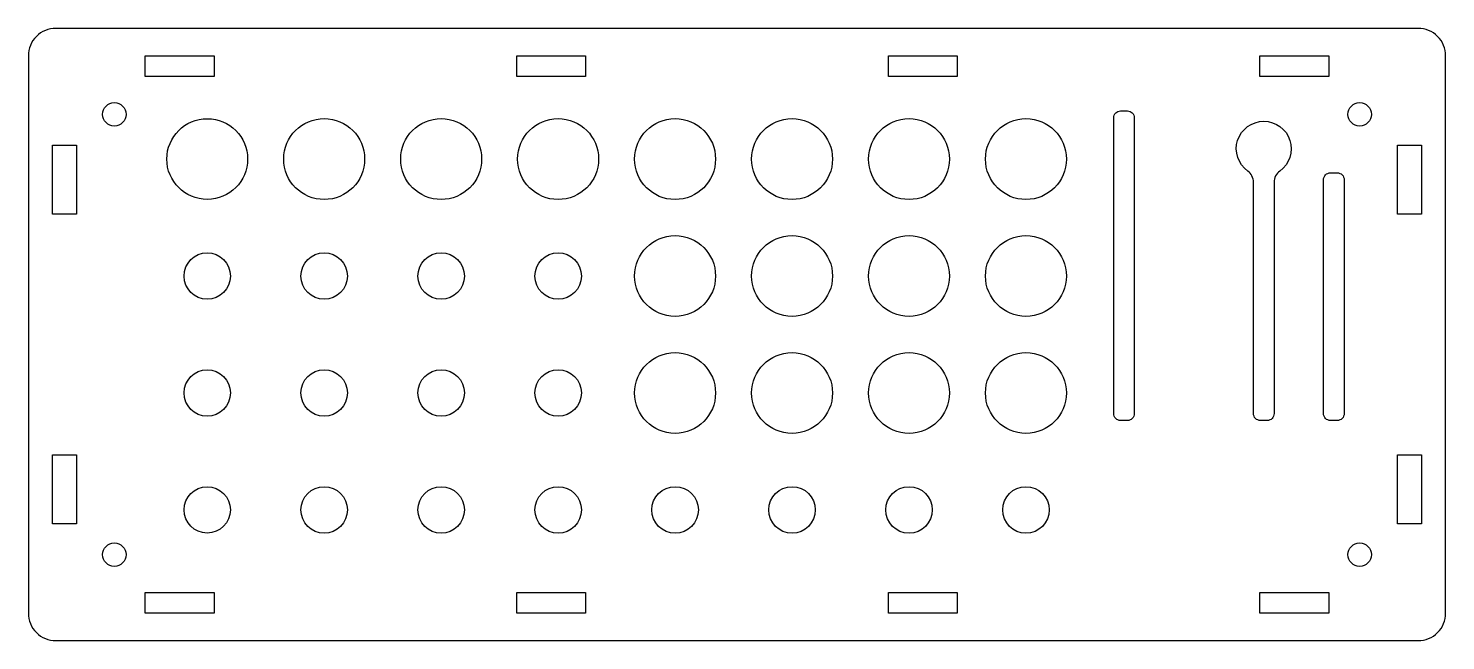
# Model space of a CAD drawing. Header units: millimetres. Extents: x -199 to 7, y -82 to 7.
import ezdxf

# ---------------------------------------------------------------- set-up
doc = ezdxf.new("R2010")
doc.units = ezdxf.units.MM
doc.layers.get('0').update_dxf_attribs({"linetype": 'CONTINUOUS'})

msp = doc.modelspace()

# ---------------------------------------------------------------- linework, layer by layer
for points in [[(7, 3, 0.414214), (3, 7), (-195, 7, 0.414214), (-199, 3), (-199, -78, 0.414214), (-195, -82), (3, -82, 0.414214), (7, -78)], [(-40.25, -5), (-39.25, -5, -0.414214), (-38.25, -6), (-38.25, -49, -0.414214), (-39.25, -50), (-40.25, -50, -0.414214), (-41.25, -49), (-41.25, -6, -0.414214)], [(-20.93, -15.37, 0.241531), (-21.76, -13.75, -3.106685), (-17.1, -13.75, 0.241531), (-17.93, -15.37), (-17.93, -49, -0.414214), (-18.93, -50), (-19.93, -50, -0.414214), (-20.93, -49)], [(-10.75, -49), (-10.75, -15, -0.414214), (-9.75, -14), (-8.75, -14, -0.414214), (-7.75, -15), (-7.75, -49, -0.414214), (-8.75, -50), (-9.75, -50, -0.414214)]]:
    msp.add_lwpolyline(points, format="xyb", close=True)
for points in [[(-172, 0), (-182, 0), (-182, 3), (-172, 3)], [(-118, 0), (-128, 0), (-128, 3), (-118, 3)], [(-64, 0), (-74, 0), (-74, 3), (-64, 3)], [(-20, 3), (-10, 3), (-10, 0), (-20, 0)], [(-195.5, -10), (-192, -10), (-192, -20), (-195.5, -20)], [(3.5, -10), (3.5, -20), (0, -20), (0, -10)], [(-195.5, -55), (-192, -55), (-192, -65), (-195.5, -65)], [(3.5, -55), (3.5, -65), (0, -65), (0, -55)], [(-182, -78), (-182, -75), (-172, -75), (-172, -78)], [(-128, -78), (-128, -75), (-118, -75), (-118, -78)], [(-74, -78), (-74, -75), (-64, -75), (-64, -78)], [(-20, -75), (-10, -75), (-10, -78), (-20, -78)]]:
    msp.add_lwpolyline(points, close=True)
for centre, radius in [((-186.5, -5.5), 1.7), ((-5.5, -5.5), 1.7), ((-173, -12), 5.87), ((-156, -12), 5.88), ((-139, -12), 5.88), ((-122, -12), 5.88), ((-105, -12), 5.88), ((-88, -12), 5.88), ((-71, -12), 5.88), ((-54, -12), 5.88), ((-105, -29), 5.88), ((-88, -29), 5.88), ((-71, -29), 5.88), ((-54, -29), 5.88), ((-173, -29), 3.37), ((-156, -29), 3.38), ((-139, -29), 3.38), ((-122, -29), 3.38), ((-105, -46), 5.88), ((-88, -46), 5.88), ((-71, -46), 5.88), ((-54, -46), 5.88), ((-173, -46), 3.37), ((-156, -46), 3.38), ((-139, -46), 3.38), ((-122, -46), 3.38), ((-173, -63), 3.37), ((-156, -63), 3.38), ((-139, -63), 3.38), ((-122, -63), 3.38), ((-105, -63), 3.38), ((-88, -63), 3.38), ((-71, -63), 3.38), ((-54, -63), 3.38), ((-186.5, -69.5), 1.7), ((-5.5, -69.5), 1.7)]:
    msp.add_circle(centre, radius)

doc.saveas('drawing.dxf')
